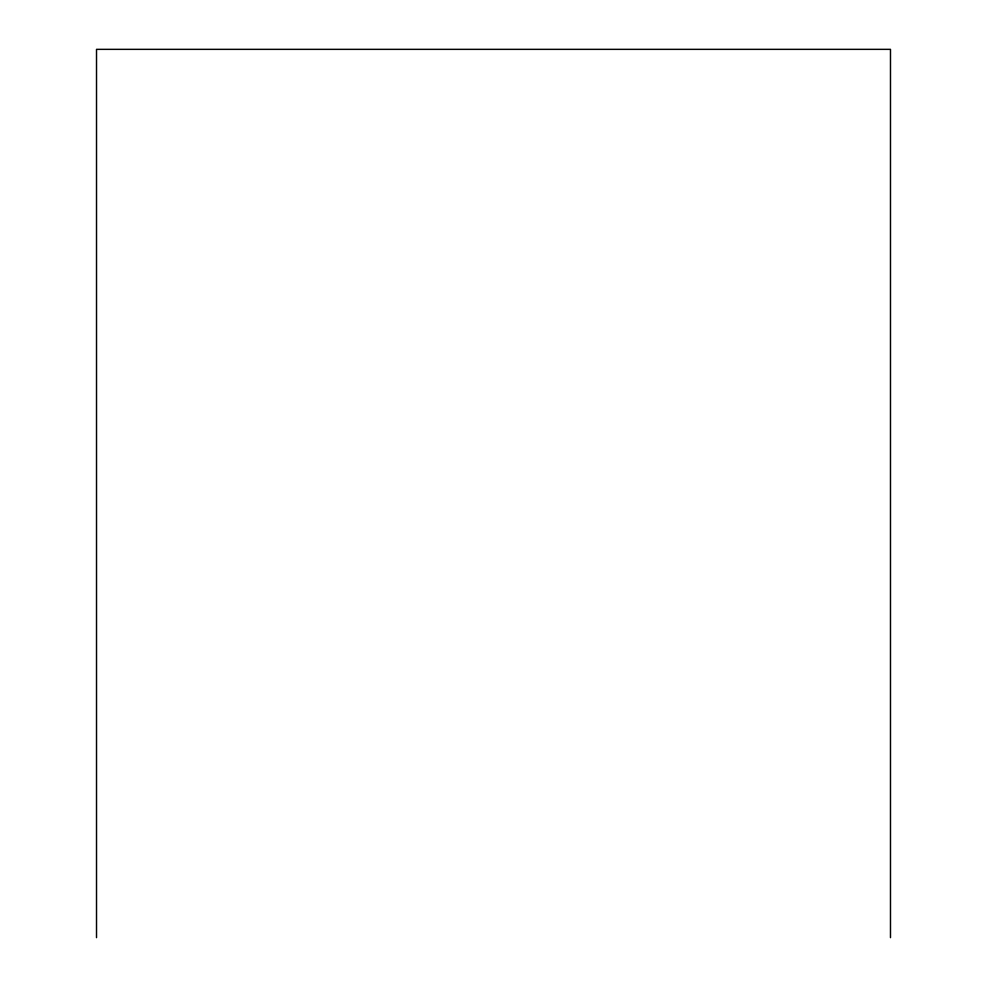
<?xml version="1.0" encoding="UTF-8"?>
<svg xmlns="http://www.w3.org/2000/svg" width="987" height="987" viewBox="0 0 987 987"><rect width="100%" height="100%" fill="white"/><g stroke="black" fill="none" stroke-linecap="round" stroke-linejoin="round"><path stroke-width="1.48" d="M890.484 937.65L890.484 49.35L96.516 49.35L96.516 937.65"/></g></svg>
